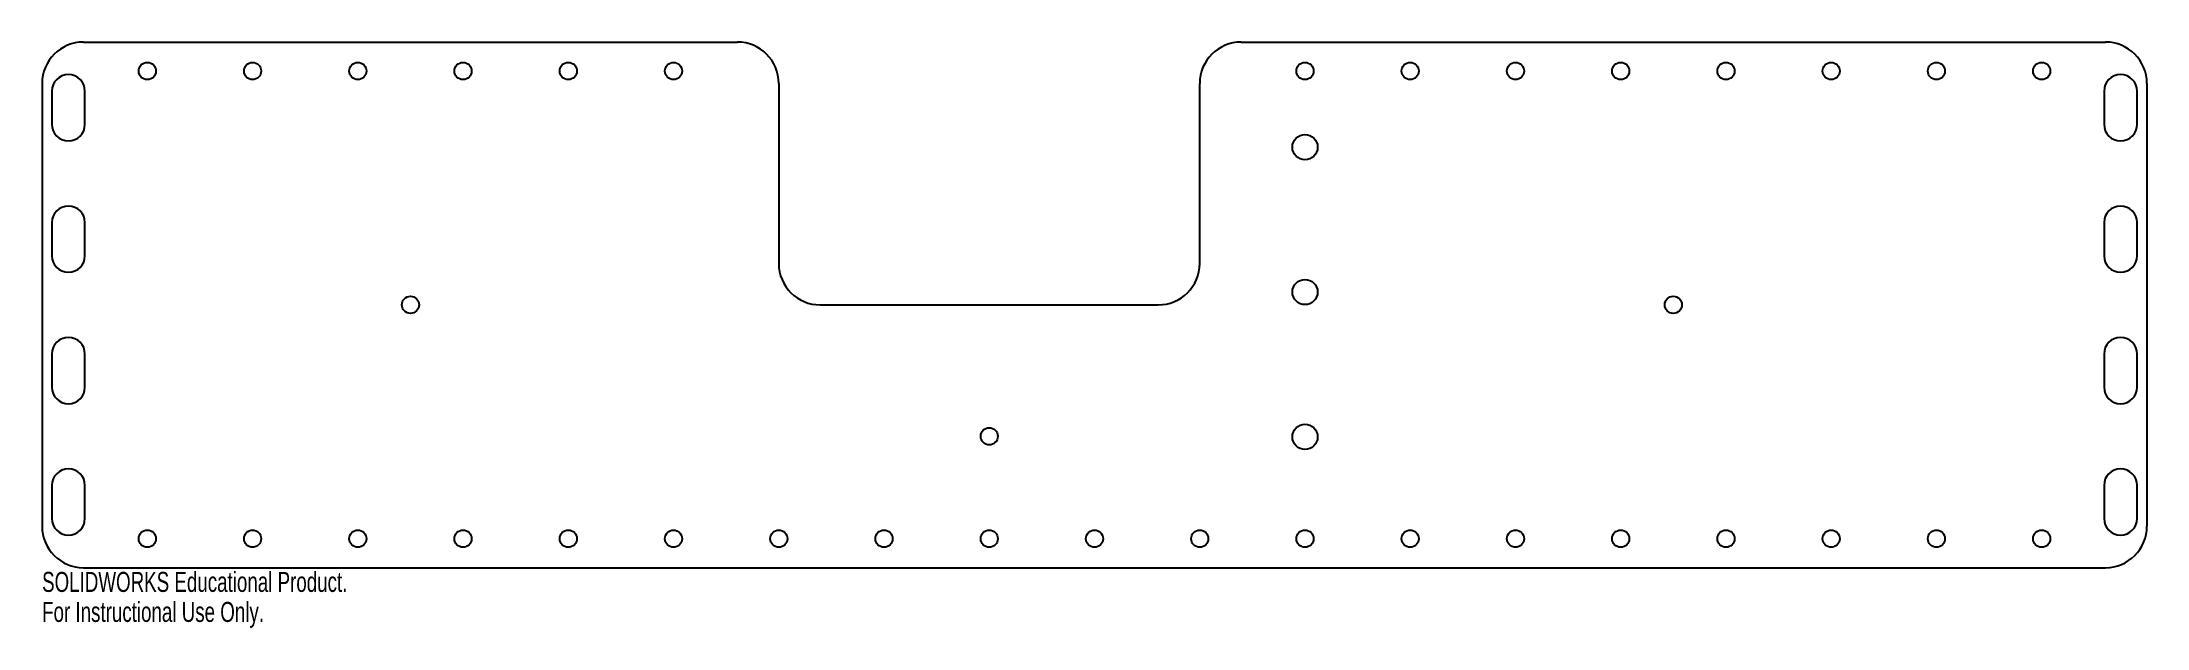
# Model space of a CAD drawing. Header units: millimetres. Extents: x -254 to 254, y -78 to 64.
import ezdxf

# ---------------------------------------------------------------- set-up
doc = ezdxf.new("R2010")
doc.units = ezdxf.units.MM
doc.styles.add('SLDTEXTSTYLE0', font='TXT', dxfattribs={"width": 0.7})

msp = doc.modelspace()

# ---------------------------------------------------------------- linework, layer by layer
at = {"color": 7, "linetype": 'Continuous', "lineweight": 25}
for p, q in [((-244, 63.5), (-86.2, 63.5)), ((35.4, 63.5), (244, 63.5)), ((-254, 53.5), (-254, -53.5)), ((-251.65, 51.625), (-251.65, 43.625)), ((-243.65, 43.625), (-243.65, 51.625)), ((-76.2, 53.5), (-76.2, 10)), ((25.4, 10), (25.4, 53.5)), ((243.65, 51.625), (243.65, 43.625)), ((251.65, 43.625), (251.65, 51.625)), ((254, 53.5), (254, -53.5)), ((-251.65, 19.875), (-251.65, 11.875)), ((-243.65, 11.875), (-243.65, 19.875)), ((243.65, 19.875), (243.65, 11.875)), ((251.65, 11.875), (251.65, 19.875)), ((-66.2, 0), (15.4, 0)), ((-251.65, -11.875), (-251.65, -19.875)), ((-243.65, -19.875), (-243.65, -11.875)), ((243.65, -11.875), (243.65, -19.875)), ((251.65, -19.875), (251.65, -11.875)), ((-251.65, -43.625), (-251.65, -51.625)), ((-243.65, -51.625), (-243.65, -43.625)), ((243.65, -43.625), (243.65, -51.625)), ((251.65, -51.625), (251.65, -43.625)), ((-244, -63.5), (244, -63.5))]:
    msp.add_line(p, q, dxfattribs=at)
for centre, radius in [((-228.6, 56.5), 2.07), ((-203.2, 56.5), 2.07), ((-177.8, 56.5), 2.07), ((-152.4, 56.5), 2.07), ((-127, 56.5), 2.07), ((-101.6, 56.5), 2.07), ((50.8, 56.5), 2.07), ((76.2, 56.5), 2.07), ((101.6, 56.5), 2.07), ((127, 56.5), 2.07), ((152.4, 56.5), 2.07), ((177.8, 56.5), 2.07), ((203.2, 56.5), 2.07), ((228.6, 56.5), 2.07), ((50.8, 38.1), 3.05), ((50.8, 3.1), 3.05), ((-165.1, 0), 2.07), ((139.7, 0), 2.07), ((-25.4, -31.75), 2.07), ((50.8, -31.9), 3.05), ((-228.6, -56.5), 2.07), ((-203.2, -56.5), 2.07), ((-177.8, -56.5), 2.07), ((-152.4, -56.5), 2.07), ((-127, -56.5), 2.07), ((-101.6, -56.5), 2.07), ((-76.2, -56.5), 2.07), ((-50.8, -56.5), 2.07), ((-25.4, -56.5), 2.07), ((0, -56.5), 2.07), ((25.4, -56.5), 2.07), ((50.8, -56.5), 2.07), ((76.2, -56.5), 2.07), ((101.6, -56.5), 2.07), ((127, -56.5), 2.07), ((152.4, -56.5), 2.07), ((177.8, -56.5), 2.07), ((203.2, -56.5), 2.07), ((228.6, -56.5), 2.07)]:
    msp.add_circle(centre, radius, dxfattribs=at)
for centre, radius, start, end in [((-244, 53.5), 10, 90, 180), ((-86.2, 53.5), 10, 0, 90), ((35.4, 53.5), 10, 90, 180), ((244, 53.5), 10, 0, 90), ((-247.65, 51.625), 4, 0, 180), ((247.65, 51.625), 4, 0, 180), ((-247.65, 43.625), 4, 180, 0), ((247.65, 43.625), 4, 180, 0), ((-247.65, 19.875), 4, 0, 180), ((247.65, 19.875), 4, 0, 180), ((-247.65, 11.875), 4, 180, 0), ((247.65, 11.875), 4, 180, 0), ((-66.2, 10), 10, 180, 270), ((15.4, 10), 10, 270, 0), ((-247.65, -11.875), 4, 0, 180), ((247.65, -11.875), 4, 0, 180), ((-247.65, -19.875), 4, 180, 0), ((247.65, -19.875), 4, 180, 0), ((-247.65, -43.625), 4, 0, 180), ((247.65, -43.625), 4, 0, 180), ((-244, -53.5), 10, 180, 270), ((-247.65, -51.625), 4, 180, 0), ((247.65, -51.625), 4, 180, 0), ((244, -53.5), 10, 270, 0)]:
    msp.add_arc(centre, radius, start, end, dxfattribs=at)

# ---------------------------------------------------------------- texts
at = {"color": 7, "linetype": 'Continuous', "char_height": 4.83362, "attachment_point": 1, "style": 'SLDTEXTSTYLE0'}
for s, insert in [('SOLIDWORKS Educational Product.', (-254, -64.52)), ('For Instructional Use Only.', (-254, -71.77))]:
    msp.add_mtext(s, dxfattribs=dict(at, insert=insert))

doc.saveas('drawing.dxf')
